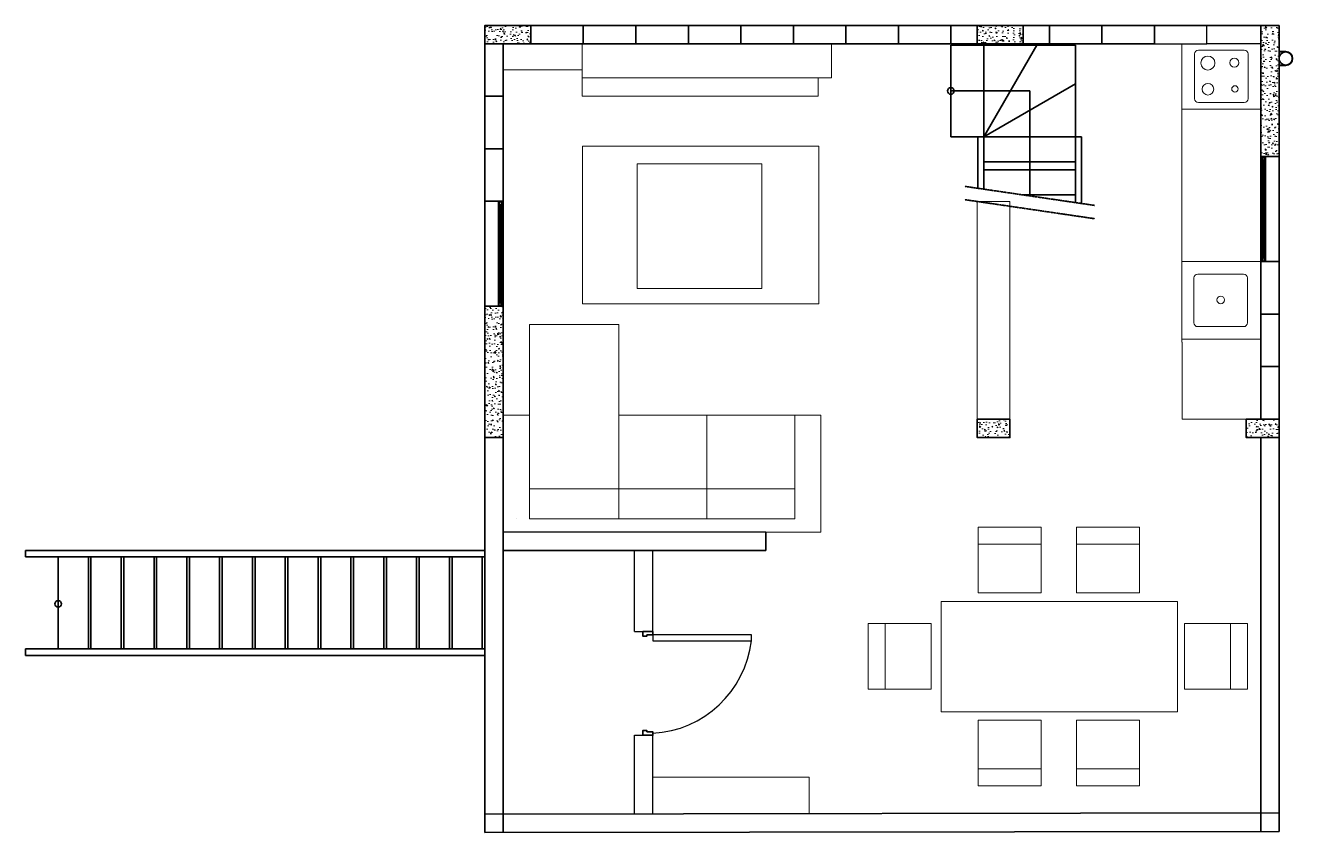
# Model space of a CAD drawing. Header units: inches. Extents: x -12916 to -2478, y -355 to 4961.
# Drawn here: x -12916 to -11951, y 1161 to 1776 of the extents above; entities that cross this region are included whole.
import ezdxf

# ---------------------------------------------------------------- set-up
doc = ezdxf.new("R2010")
doc.units = ezdxf.units.IN
doc.header["$MEASUREMENT"] = 0
doc.linetypes.add('HIDDEN', pattern=[0.375, 0.25, -0.125])
for name, color, linetype, lineweight in [('A-DOOR-FULL', 4, 'Continuous', 25), ('A-FLOR-LEVL', 7, 'Continuous', 35), ('A-FLOR-PATT', 8, 'Continuous', 18), ('A-FURN', 8, 'Continuous', 18), ('A-GLAZ-FULL', 4, 'Continuous', 25), ('A-WALL-FULL', 7, 'Continuous', 35), ('Muri', 7, 'Continuous', 25)]:
    doc.layers.add(name, color=color, linetype=linetype, lineweight=lineweight)
pattern_1 = [(320, (-3850.8406, -1565.897), (-0.796954, -9.1092334), [0.9525, -10.4775]), (265, (-3850.841, -1565.897), (9.552832, 1.762141), [0.762, -8.382]), (10.451, (-3850.907, -1566.656), (8.755834, -7.347125), [0.8095, -8.9045]), (316.1842, (-3848.3, -1565.897), (-2.102116, -13.553952), [1.42875, -15.71625]), (6.6356, (-3848.476, -1567.026), (12.371278, -11.870212), [1.21425, -13.35675]), (261.184, (-3848.3, -1565.897), (12.371256, -11.87023), [1.143, -12.573]), (291, (-3848.9356, -1567.167), (-5.113276, -7.580744), [0.9525, -10.4775]), (236, (-3848.936, -1567.167), (9.209398, -3.090101), [0.762, -8.382]), (341.4514, (-3849.362, -1567.798), (4.096143, -10.6708245), [0.8095, -8.9045]), (307.5, (-3850.8406, -1565.8966), (4.227752, -0.1544302), [0, -8.2804, 0, -8.509, 0, -8.41375]), (277.5, (-3850.8406, -1565.8966), (5.0090287, -3.3409831), [0, -4.8514, 0, -8.0899, 0, -3.20675]), (237.5, (-3850.8406, -1563.0645), (-0.2864372, -6.7795298), [0, -3.175, 0, -9.906, 0, -13.1445]), (227.5, (-3850.8406, -1561.7945), (1.2713246, -7.406459), [0, -4.1275, 0, -6.5786, 0, -9.3345])]

msp = doc.modelspace()

# ---------------------------------------------------------------- hatches: boundary and pattern name
at = {"layer": 'A-FLOR-PATT'}
h = msp.add_hatch(dxfattribs=at)
h.set_pattern_fill('AR-CONC', color=256, scale=0.05, angle=270, style=0)
h.set_pattern_definition(pattern_1)
h.paths.add_polyline_path([(-12565.931, 1775.561), (-12565.931, 1761.561), (-12530.931, 1761.561), (-12530.931, 1775.561)])
h = msp.add_hatch(dxfattribs=at)
h.set_pattern_fill('AR-CONC', color=256, scale=0.05, angle=270, style=0)
h.set_pattern_definition(pattern_1)
h.paths.add_polyline_path([(-12155.931, 1761.561), (-12155.931, 1775.561), (-12190.931, 1775.561), (-12190.931, 1761.561)])
h = msp.add_hatch(dxfattribs=at)
h.set_pattern_fill('AR-CONC', color=256, scale=0.05, angle=270, style=0)
h.set_pattern_definition(pattern_1)
h.paths.add_polyline_path([(-11960.931, 1775.561), (-11974.931, 1775.561), (-11974.931, 1675.561), (-11961.361, 1675.561, 0.3668147), (-11961.931, 1678.699), (-11961.613, 1679.086, -0.0895784), (-11960.931, 1678.282)])
for points in [[(-11971.306, 1675.617), (-11973.931, 1675.617), (-11973.931, 1673.951), (-11973.681, 1673.951), (-11973.681, 1675.367), (-11971.556, 1675.367), (-11971.556, 1673.951), (-11971.306, 1673.951)], [(-11971.306, 1675.617), (-11973.931, 1675.617), (-11973.931, 1673.951), (-11973.681, 1673.951), (-11973.681, 1675.367), (-11971.556, 1675.367), (-11971.556, 1673.951), (-11971.306, 1673.951)], [(-11971.306, 1675.617), (-11973.931, 1675.617), (-11973.931, 1673.951), (-11973.681, 1673.951), (-11973.681, 1675.367), (-11971.556, 1675.367), (-11971.556, 1673.951), (-11971.306, 1673.951)], [(-11971.556, 1673.951), (-11971.306, 1673.951), (-11971.306, 1675.617), (-11973.931, 1675.617), (-11973.931, 1673.951), (-11973.681, 1673.951), (-11973.681, 1675.367), (-11971.556, 1675.367)], [(-12555.306, 1639.895), (-12555.556, 1639.895), (-12555.556, 1641.561), (-12552.931, 1641.561), (-12552.931, 1639.895), (-12553.181, 1639.895), (-12553.181, 1641.311), (-12555.306, 1641.311)], [(-11971.306, 1595.567), (-11973.931, 1595.567), (-11973.931, 1597.233), (-11973.681, 1597.233), (-11973.681, 1595.817), (-11971.556, 1595.817), (-11971.556, 1597.233), (-11971.306, 1597.233)], [(-11971.306, 1595.567), (-11973.931, 1595.567), (-11973.931, 1597.233), (-11973.681, 1597.233), (-11973.681, 1595.817), (-11971.556, 1595.817), (-11971.556, 1597.233), (-11971.306, 1597.233)], [(-11971.306, 1595.567), (-11973.931, 1595.567), (-11973.931, 1597.233), (-11973.681, 1597.233), (-11973.681, 1595.817), (-11971.556, 1595.817), (-11971.556, 1597.233), (-11971.306, 1597.233)], [(-11971.556, 1597.228), (-11971.306, 1597.228), (-11971.306, 1595.561), (-11973.931, 1595.561), (-11973.931, 1597.228), (-11973.681, 1597.228), (-11973.681, 1595.811), (-11971.556, 1595.811)], [(-12555.306, 1563.072), (-12555.556, 1563.072), (-12555.556, 1561.405), (-12552.931, 1561.405), (-12552.931, 1563.072), (-12553.181, 1563.072), (-12553.181, 1561.655), (-12555.306, 1561.655)]]:
    msp.add_hatch(color=256, dxfattribs=at).paths.add_polyline_path(points)
h = msp.add_hatch(dxfattribs=at)
h.set_pattern_fill('AR-CONC', color=256, scale=0.05, angle=270, style=0)
h.set_pattern_definition([(320, (-3850.8406, -1784.897), (-0.796954, -9.1092334), [0.9525, -10.4775]), (265, (-3850.841, -1784.897), (9.552832, 1.762141), [0.762, -8.382]), (10.451, (-3850.907, -1785.656), (8.755834, -7.347125), [0.8095, -8.9045]), (316.1842, (-3848.3, -1784.897), (-2.102116, -13.553952), [1.42875, -15.71625]), (6.6356, (-3848.476, -1786.026), (12.371278, -11.870212), [1.21425, -13.35675]), (261.184, (-3848.3, -1784.897), (12.371256, -11.87023), [1.143, -12.573]), (291, (-3848.9356, -1786.167), (-5.113276, -7.580744), [0.9525, -10.4775]), (236, (-3848.936, -1786.167), (9.209398, -3.090101), [0.762, -8.382]), (341.4514, (-3849.362, -1786.798), (4.096143, -10.6708245), [0.8095, -8.9045]), (307.5, (-3850.8406, -1784.8966), (4.227752, -0.1544302), [0, -8.2804, 0, -8.509, 0, -8.41375]), (277.5, (-3850.8406, -1784.8966), (5.0090287, -3.3409831), [0, -4.8514, 0, -8.0899, 0, -3.20675]), (237.5, (-3850.8406, -1782.0645), (-0.2864372, -6.7795298), [0, -3.175, 0, -9.906, 0, -13.1445]), (227.5, (-3850.8406, -1780.7945), (1.2713246, -7.406459), [0, -4.1275, 0, -6.5786, 0, -9.3345])])
h.paths.add_polyline_path([(-12551.931, 1561.561), (-12565.931, 1561.561), (-12565.931, 1461.561), (-12551.931, 1461.561)])
h = msp.add_hatch(dxfattribs=at)
h.set_pattern_fill('AR-CONC', color=256, scale=0.05, angle=270, style=0)
h.set_pattern_definition([(320, (-3850.8406, -1565.397), (-0.796954, -9.1092334), [0.9525, -10.4775]), (265, (-3850.841, -1565.397), (9.552832, 1.762141), [0.762, -8.382]), (10.451, (-3850.907, -1566.156), (8.755834, -7.347125), [0.8095, -8.9045]), (316.1842, (-3848.3, -1565.397), (-2.102116, -13.553952), [1.42875, -15.71625]), (6.6356, (-3848.476, -1566.526), (12.371278, -11.870212), [1.21425, -13.35675]), (261.184, (-3848.3, -1565.397), (12.371256, -11.87023), [1.143, -12.573]), (291, (-3848.9356, -1566.667), (-5.113276, -7.580744), [0.9525, -10.4775]), (236, (-3848.936, -1566.667), (9.209398, -3.090101), [0.762, -8.382]), (341.4514, (-3849.362, -1567.298), (4.096143, -10.6708245), [0.8095, -8.9045]), (307.5, (-3850.8406, -1565.3966), (4.227752, -0.1544302), [0, -8.2804, 0, -8.509, 0, -8.41375]), (277.5, (-3850.8406, -1565.3966), (5.0090287, -3.3409831), [0, -4.8514, 0, -8.0899, 0, -3.20675]), (237.5, (-3850.8406, -1562.5645), (-0.2864372, -6.7795298), [0, -3.175, 0, -9.906, 0, -13.1445]), (227.5, (-3850.8406, -1561.2945), (1.2713246, -7.406459), [0, -4.1275, 0, -6.5786, 0, -9.3345])])
h.paths.add_polyline_path([(-12165.931, 1461.561), (-12165.931, 1475.561), (-12190.931, 1475.561), (-12190.931, 1461.561)])
h = msp.add_hatch(dxfattribs=at)
h.set_pattern_fill('AR-CONC', color=256, scale=0.05, angle=270, style=0)
h.set_pattern_definition([(320, (-3850.8406, -1565.397), (-0.796954, -9.1092334), [0.9525, -10.4775]), (265, (-3850.841, -1565.397), (9.552832, 1.762141), [0.762, -8.382]), (10.451, (-3850.907, -1566.156), (8.755834, -7.347125), [0.8095, -8.9045]), (316.1842, (-3848.3, -1565.397), (-2.102116, -13.553952), [1.42875, -15.71625]), (6.6356, (-3848.476, -1566.526), (12.371278, -11.870212), [1.21425, -13.35675]), (261.184, (-3848.3, -1565.397), (12.371256, -11.87023), [1.143, -12.573]), (291, (-3848.9356, -1566.667), (-5.113276, -7.580744), [0.9525, -10.4775]), (236, (-3848.936, -1566.667), (9.209398, -3.090101), [0.762, -8.382]), (341.4514, (-3849.362, -1567.298), (4.096143, -10.6708245), [0.8095, -8.9045]), (307.5, (-3850.8406, -1565.3966), (4.227752, -0.1544302), [0, -8.2804, 0, -8.509, 0, -8.41375]), (277.5, (-3850.8406, -1565.3966), (5.0090287, -3.3409831), [0, -4.8514, 0, -8.0899, 0, -3.20675]), (237.5, (-3850.8406, -1562.5645), (-0.2864372, -6.7795298), [0, -3.175, 0, -9.906, 0, -13.1445]), (227.5, (-3850.8406, -1561.2945), (1.2713246, -7.406459), [0, -4.1275, 0, -6.5786, 0, -9.3345])])
h.paths.add_polyline_path([(-11960.931, 1461.561), (-11960.931, 1475.561), (-11985.931, 1475.561), (-11985.931, 1461.561)])

# ---------------------------------------------------------------- linework, layer by layer
for p, q in [((-12351.931, 1389.584), (-12551.931, 1389.584)), ((-12451.939, 1313.782), (-12451.939, 1375.584)), ((-12437.939, 1313.782), (-12437.939, 1375.58)), ((-12451.939, 1313.782), (-12445.639, 1313.782)), ((-12451.939, 1174.76), (-12451.939, 1234.782)), ((-12451.939, 1234.782), (-12445.639, 1234.782)), ((-12437.939, 1174.75), (-12437.939, 1234.782))]:
    msp.add_line(p, q)
at = {"layer": 'A-DOOR-FULL'}
msp.add_lwpolyline([(-12362.939, 1311.282), (-12437.939, 1311.282), (-12437.939, 1306.782), (-12362.939, 1306.782)], close=True, dxfattribs=at)
msp.add_arc((-12442.247, 1316.01), 79.844, 273.093328, 353.363733, dxfattribs=at)
at = {"layer": 'A-FLOR-LEVL'}
for p, q in [((-12185.931, 1690.561), (-12145.516, 1760.561)), ((-12185.931, 1690.561), (-12185.931, 1760.561)), ((-12185.931, 1760.561), (-12145.516, 1760.561)), ((-12145.516, 1760.561), (-12115.931, 1760.561)), ((-12120.431, 1760.561), (-12115.931, 1760.561)), ((-12115.931, 1730.976), (-12115.931, 1760.561)), ((-12185.931, 1690.561), (-12115.931, 1730.976)), ((-12115.931, 1690.561), (-12115.931, 1730.976)), ((-12150.931, 1725.561), (-12210.931, 1725.561)), ((-12150.931, 1725.561), (-12150.931, 1645.64)), ((-12185.931, 1690.561), (-12115.931, 1690.561)), ((-12185.931, 1671.561), (-12115.931, 1671.561)), ((-12185.931, 1665.483), (-12115.931, 1665.483)), ((-12156.682, 1646.483), (-12115.931, 1646.483)), ((-12565.931, 1380.561), (-12565.931, 1460.561)), ((-12565.931, 1375.561), (-12565.931, 1460.561)), ((-12915.931, 1370.584), (-12915.931, 1375.584)), ((-12915.931, 1375.584), (-12565.931, 1375.584)), ((-12915.931, 1370.584), (-12915.931, 1375.584)), ((-12915.931, 1370.584), (-12565.931, 1370.584)), ((-12890.931, 1300.584), (-12890.931, 1370.584)), ((-12867.931, 1300.584), (-12867.931, 1370.584)), ((-12867.931, 1300.584), (-12867.931, 1370.584)), ((-12865.934, 1300.584), (-12865.934, 1370.584)), ((-12865.934, 1300.584), (-12865.934, 1370.584)), ((-12842.934, 1300.584), (-12842.934, 1370.584)), ((-12842.934, 1300.584), (-12842.934, 1370.584)), ((-12842.934, 1300.584), (-12842.934, 1370.584)), ((-12842.934, 1300.584), (-12842.934, 1370.584)), ((-12840.934, 1300.584), (-12840.934, 1370.584)), ((-12817.934, 1300.584), (-12817.934, 1370.584)), ((-12815.934, 1300.584), (-12815.934, 1370.584)), ((-12815.934, 1300.584), (-12815.934, 1370.584)), ((-12792.934, 1300.584), (-12792.934, 1370.584)), ((-12790.933, 1300.584), (-12790.933, 1370.584)), ((-12790.933, 1300.584), (-12790.933, 1370.584)), ((-12767.933, 1300.584), (-12767.933, 1370.584)), ((-12767.933, 1300.584), (-12767.933, 1370.584)), ((-12765.933, 1300.584), (-12765.933, 1370.584)), ((-12765.933, 1300.584), (-12765.933, 1370.584)), ((-12742.933, 1300.584), (-12742.933, 1370.584)), ((-12742.933, 1300.584), (-12742.933, 1370.584)), ((-12740.933, 1300.584), (-12740.933, 1370.584)), ((-12740.933, 1300.584), (-12740.933, 1370.584)), ((-12717.933, 1300.584), (-12717.933, 1370.584)), ((-12717.933, 1300.584), (-12717.933, 1370.584)), ((-12715.932, 1300.584), (-12715.932, 1370.584)), ((-12715.932, 1300.584), (-12715.932, 1370.584)), ((-12692.932, 1300.584), (-12692.932, 1370.584)), ((-12692.932, 1300.584), (-12692.932, 1370.584)), ((-12690.932, 1300.584), (-12690.932, 1370.584)), ((-12690.932, 1300.584), (-12690.932, 1370.584)), ((-12667.932, 1300.584), (-12667.932, 1370.584)), ((-12667.932, 1300.584), (-12667.932, 1370.584)), ((-12665.932, 1300.584), (-12665.932, 1370.584)), ((-12665.932, 1300.584), (-12665.932, 1370.584)), ((-12642.932, 1300.584), (-12642.932, 1370.584)), ((-12642.932, 1300.584), (-12642.932, 1370.584)), ((-12640.931, 1300.584), (-12640.931, 1370.584)), ((-12640.931, 1300.584), (-12640.931, 1370.584)), ((-12617.931, 1300.584), (-12617.931, 1370.584)), ((-12617.931, 1300.584), (-12617.931, 1370.584)), ((-12615.931, 1300.584), (-12615.931, 1370.584)), ((-12615.931, 1300.584), (-12615.931, 1370.584)), ((-12592.931, 1300.584), (-12592.931, 1370.584)), ((-12592.931, 1300.584), (-12592.931, 1370.584)), ((-12590.931, 1300.584), (-12590.931, 1370.584)), ((-12590.931, 1300.584), (-12590.931, 1370.584)), ((-12567.931, 1370.584), (-12567.931, 1300.584)), ((-12567.931, 1370.584), (-12567.931, 1300.584)), ((-12915.931, 1295.584), (-12915.931, 1300.584)), ((-12915.931, 1300.584), (-12565.931, 1300.584)), ((-12915.931, 1295.584), (-12565.931, 1295.584))]:
    msp.add_line(p, q, dxfattribs=at)
for centre in [(-12210.931, 1725.561), (-12890.931, 1334.78)]:
    msp.add_circle(centre, 2.5, dxfattribs=at)
at = {"layer": 'A-FURN'}
for p, q in [((-12551.931, 1761.561), (-12551.931, 1701.561)), ((-12551.931, 1741.561), (-12551.931, 1761.561)), ((-12551.931, 1761.561), (-12491.931, 1761.561)), ((-12491.931, 1721.561), (-12491.931, 1761.561)), ((-12491.931, 1735.561), (-12491.931, 1761.561)), ((-12491.931, 1761.561), (-12491.931, 1741.561)), ((-12301.931, 1761.561), (-12301.931, 1735.561)), ((-12034.982, 1761.561), (-11974.982, 1761.561)), ((-12034.931, 1711.704), (-12034.982, 1761.561)), ((-12034.982, 1761.561), (-11974.931, 1761.561)), ((-11974.943, 1761.561), (-11974.982, 1716.98)), ((-11987.527, 1756.704), (-12022.436, 1756.704)), ((-12491.931, 1741.561), (-12551.931, 1741.561)), ((-12301.931, 1735.561), (-12491.931, 1735.561)), ((-12311.931, 1721.561), (-12311.931, 1735.561)), ((-12311.931, 1721.561), (-12491.931, 1721.561)), ((-12034.931, 1711.704), (-11974.931, 1711.704)), ((-12034.931, 1711.704), (-12034.931, 1595.561)), ((-11974.982, 1716.98), (-11974.931, 1667.122)), ((-12491.482, 1563.439), (-12491.482, 1683.439)), ((-12491.482, 1683.439), (-12311.482, 1683.439)), ((-12311.482, 1683.439), (-12311.482, 1563.439)), ((-12449.84, 1574.974), (-12449.84, 1669.974)), ((-12449.84, 1669.974), (-12354.84, 1669.974)), ((-12354.84, 1669.974), (-12354.84, 1574.974)), ((-11974.931, 1569.947), (-11974.931, 1667.122)), ((-12190.931, 1475.561), (-12190.931, 1641.381)), ((-12190.931, 1641.381), (-12165.931, 1641.381)), ((-12165.931, 1641.381), (-12165.931, 1475.561)), ((-11974.931, 1595.561), (-12034.931, 1595.561)), ((-11987.975, 1586.04), (-12022.884, 1586.04)), ((-12354.84, 1574.974), (-12449.84, 1574.974)), ((-12311.482, 1563.439), (-12491.482, 1563.439)), ((-12551.931, 1389.584), (-12551.931, 1547.584)), ((-12531.931, 1399.584), (-12531.931, 1547.584)), ((-12463.931, 1547.584), (-12531.931, 1547.584)), ((-12463.931, 1478.584), (-12463.931, 1547.584)), ((-12034.931, 1536.519), (-11974.931, 1536.519)), ((-11974.931, 1536.519), (-12034.88, 1536.519)), ((-12034.88, 1534.122), (-12034.88, 1475.561)), ((-11974.931, 1534.122), (-11974.931, 1475.561)), ((-12531.931, 1478.584), (-12551.931, 1478.584)), ((-12551.931, 1478.584), (-12551.931, 1389.584)), ((-12396.931, 1478.584), (-12463.931, 1478.584)), ((-12463.931, 1478.584), (-12463.931, 1422.584)), ((-12396.931, 1478.584), (-12329.931, 1478.584)), ((-12396.931, 1422.584), (-12396.931, 1478.584)), ((-12329.931, 1478.584), (-12329.931, 1399.584)), ((-12309.931, 1478.584), (-12329.931, 1478.584)), ((-12309.931, 1478.584), (-12309.931, 1389.584)), ((-12034.88, 1475.561), (-11974.931, 1475.561)), ((-12463.931, 1422.584), (-12531.931, 1422.584)), ((-12396.931, 1422.584), (-12463.931, 1422.584)), ((-12463.931, 1422.584), (-12463.931, 1399.584)), ((-12329.931, 1422.584), (-12396.931, 1422.584)), ((-12396.931, 1422.584), (-12396.931, 1399.584)), ((-12541.931, 1399.584), (-12541.931, 1399.584)), ((-12329.931, 1399.584), (-12531.931, 1399.584)), ((-12142.164, 1393.216), (-12190.164, 1393.216)), ((-12190.164, 1393.216), (-12190.164, 1343.216)), ((-12142.164, 1343.216), (-12142.164, 1393.216)), ((-12067.296, 1393.216), (-12115.296, 1393.216)), ((-12115.296, 1393.216), (-12115.296, 1380.216)), ((-12067.296, 1380.216), (-12067.296, 1393.216)), ((-12551.931, 1389.584), (-12471.931, 1389.584)), ((-12309.931, 1389.584), (-12551.931, 1389.584)), ((-12471.931, 1389.584), (-12411.931, 1389.584)), ((-12142.164, 1380.216), (-12190.164, 1380.216)), ((-12115.296, 1380.216), (-12115.296, 1343.216)), ((-12115.296, 1380.216), (-12067.296, 1380.216)), ((-12067.296, 1343.216), (-12067.296, 1380.216)), ((-12190.164, 1343.216), (-12142.164, 1343.216)), ((-12115.296, 1343.216), (-12067.296, 1343.216)), ((-12218.406, 1336.533), (-12038.406, 1336.533)), ((-12218.406, 1336.533), (-12218.406, 1252.533)), ((-12225.931, 1319.918), (-12273.931, 1319.918)), ((-12273.931, 1319.918), (-12273.931, 1269.918)), ((-12260.931, 1269.918), (-12260.931, 1319.918)), ((-12225.931, 1269.918), (-12225.931, 1319.918)), ((-11985.037, 1319.918), (-12033.037, 1319.918)), ((-12033.037, 1319.918), (-12033.037, 1269.918)), ((-11998.037, 1319.918), (-11998.037, 1269.918)), ((-11985.037, 1269.918), (-11985.037, 1319.918)), ((-12273.931, 1269.918), (-12225.931, 1269.918)), ((-12033.037, 1269.918), (-11985.037, 1269.918)), ((-12038.406, 1252.533), (-12218.406, 1252.533)), ((-12142.164, 1246.218), (-12190.164, 1246.218)), ((-12190.164, 1246.218), (-12190.164, 1196.218)), ((-12142.164, 1196.218), (-12142.164, 1246.218)), ((-12067.296, 1246.218), (-12115.296, 1246.218)), ((-12115.296, 1246.218), (-12115.296, 1196.218)), ((-12067.296, 1196.218), (-12067.296, 1246.218)), ((-12142.164, 1209.218), (-12190.164, 1209.218)), ((-12067.296, 1209.218), (-12115.296, 1209.218)), ((-12437.939, 1202.773), (-12318.939, 1202.773)), ((-12437.939, 1202.773), (-12437.939, 1174.773)), ((-12318.939, 1202.773), (-12318.939, 1174.773)), ((-12190.164, 1196.218), (-12142.164, 1196.218)), ((-12115.296, 1196.218), (-12067.296, 1196.218))]:
    msp.add_line(p, q, dxfattribs=at)
at = {"layer": 'A-FURN', "ltscale": 0.8}
msp.add_line((-12038.406, 1252.533), (-12038.406, 1336.533), dxfattribs=at)
at = {"layer": 'A-FURN'}
for points in [[(-12025.345, 1719.613), (-12025.345, 1753.794)], [(-11984.618, 1719.613), (-11984.618, 1753.794)], [(-11987.527, 1716.704), (-12022.436, 1716.704)], [(-12034.931, 1534.122), (-12034.931, 1595.561)], [(-12025.793, 1548.949), (-12025.793, 1583.131)], [(-11985.066, 1548.949), (-11985.066, 1583.131)], [(-11987.975, 1546.04), (-12022.884, 1546.04)]]:
    msp.add_lwpolyline(points, dxfattribs=at)
for centre, radius in [((-12015.195, 1746.855), 5.342), ((-11994.985, 1747.064), 3.447), ((-12015.163, 1726.885), 4.408), ((-11994.583, 1727.102), 2.453), ((-12005.429, 1566.404), 2.909)]:
    msp.add_circle(centre, radius, dxfattribs=at)
for centre, start, end in [((-12022.436, 1753.794), 90, 180), ((-11987.527, 1753.794), 0, 90), ((-12022.436, 1719.613), 180, 270), ((-11987.527, 1719.613), 270, 0), ((-12022.884, 1583.131), 90, 180), ((-11987.975, 1583.131), 0, 90), ((-12022.884, 1548.949), 180, 270), ((-11987.975, 1548.949), 270, 0)]:
    msp.add_arc(centre, 2.909, start, end, dxfattribs=at)
at = {"layer": 'A-GLAZ-FULL'}
for p, q in [((-11973.931, 1675.617), (-11973.931, 1596.426)), ((-11973.931, 1673.951), (-11973.681, 1673.951)), ((-11973.681, 1675.367), (-11971.556, 1675.367)), ((-11973.681, 1673.951), (-11973.681, 1675.367)), ((-11973.285, 1674.951), (-11973.285, 1672.034)), ((-11973.285, 1674.951), (-11971.952, 1674.951)), ((-11973.285, 1672.034), (-11972.868, 1672.034)), ((-11972.868, 1673.034), (-11972.368, 1673.034)), ((-11972.868, 1673.034), (-11972.868, 1598.15)), ((-11972.368, 1673.034), (-11972.368, 1598.15)), ((-11972.368, 1672.034), (-11971.952, 1672.034)), ((-11971.952, 1674.951), (-11971.952, 1672.034)), ((-11971.556, 1673.951), (-11971.306, 1673.951)), ((-11971.306, 1675.617), (-11971.306, 1595.561)), ((-11971.306, 1673.951), (-11971.306, 1675.617)), ((-12555.556, 1561.405), (-12555.556, 1641.561)), ((-12555.556, 1641.561), (-12552.931, 1641.561)), ((-12555.306, 1641.311), (-12553.181, 1641.311)), ((-12553.181, 1640.697), (-12553.181, 1641.311)), ((-12552.931, 1561.405), (-12552.931, 1641.561)), ((-12555.306, 1640.697), (-12555.556, 1640.697)), ((-12554.91, 1640.889), (-12554.91, 1637.973)), ((-12553.577, 1640.889), (-12554.91, 1640.889)), ((-12554.493, 1637.973), (-12554.91, 1637.973)), ((-12554.493, 1563.989), (-12554.493, 1638.973)), ((-12554.493, 1638.973), (-12553.993, 1638.973)), ((-12553.993, 1563.989), (-12553.993, 1638.973)), ((-12553.577, 1637.973), (-12553.993, 1637.973)), ((-12553.577, 1640.889), (-12553.577, 1637.973)), ((-12552.931, 1640.697), (-12553.181, 1640.697)), ((-11973.931, 1596.426), (-11973.681, 1596.426)), ((-11971.306, 1595.561), (-11973.931, 1595.561)), ((-11973.681, 1596.426), (-11973.681, 1595.811)), ((-11971.556, 1595.811), (-11973.681, 1595.811)), ((-11973.285, 1599.15), (-11972.868, 1599.15)), ((-11973.285, 1596.233), (-11973.285, 1599.15)), ((-11973.285, 1596.233), (-11971.952, 1596.233)), ((-11972.368, 1598.15), (-11972.868, 1598.15)), ((-11972.368, 1599.15), (-11971.952, 1599.15)), ((-11971.952, 1596.233), (-11971.952, 1599.15)), ((-11971.556, 1596.426), (-11971.306, 1596.426)), ((-12554.91, 1562.072), (-12554.91, 1564.989)), ((-12554.493, 1564.989), (-12554.91, 1564.989)), ((-12553.993, 1563.989), (-12554.493, 1563.989)), ((-12553.577, 1564.989), (-12553.993, 1564.989)), ((-12553.577, 1562.072), (-12553.577, 1564.989)), ((-12555.556, 1563.072), (-12555.556, 1561.405)), ((-12555.306, 1563.072), (-12555.556, 1563.072)), ((-12553.181, 1561.655), (-12555.306, 1561.655)), ((-12553.577, 1562.072), (-12554.91, 1562.072)), ((-12552.931, 1563.072), (-12553.181, 1563.072)), ((-12553.181, 1563.072), (-12553.181, 1561.655))]:
    msp.add_line(p, q, dxfattribs=at)
at = {"layer": 'A-WALL-FULL'}
for p, q in [((-12530.931, 1761.561), (-12530.931, 1775.561)), ((-12530.931, 1775.561), (-12490.931, 1775.561)), ((-12490.931, 1761.561), (-12490.931, 1775.561)), ((-12490.931, 1775.561), (-12450.931, 1775.561)), ((-12490.931, 1775.561), (-12490.931, 1761.561)), ((-12450.931, 1761.561), (-12450.931, 1775.561)), ((-12450.931, 1775.561), (-12410.931, 1775.561)), ((-12450.931, 1775.561), (-12450.931, 1761.561)), ((-12410.931, 1761.561), (-12410.931, 1775.561)), ((-12410.931, 1775.561), (-12370.931, 1775.561)), ((-12410.931, 1775.561), (-12410.931, 1761.561)), ((-12370.931, 1761.561), (-12370.931, 1775.561)), ((-12370.931, 1775.561), (-12330.931, 1775.561)), ((-12370.931, 1775.561), (-12370.931, 1761.561)), ((-12330.931, 1761.561), (-12330.931, 1775.561)), ((-12330.931, 1775.561), (-12290.931, 1775.561)), ((-12330.931, 1775.561), (-12330.931, 1761.561)), ((-12290.931, 1761.561), (-12290.931, 1775.561)), ((-12290.931, 1775.561), (-12250.931, 1775.561)), ((-12290.931, 1775.561), (-12290.931, 1761.561)), ((-12250.931, 1761.561), (-12250.931, 1775.561)), ((-12250.931, 1775.561), (-12210.931, 1775.561)), ((-12250.931, 1775.561), (-12250.931, 1761.561)), ((-12210.931, 1775.561), (-12210.931, 1761.561)), ((-12210.931, 1761.561), (-12210.931, 1775.561)), ((-12210.931, 1775.561), (-12190.931, 1775.561)), ((-12190.931, 1775.561), (-12190.931, 1761.561)), ((-12155.931, 1761.561), (-12155.931, 1775.561)), ((-12155.931, 1775.561), (-12135.931, 1775.561)), ((-12135.931, 1761.561), (-12135.931, 1775.561)), ((-12135.931, 1775.561), (-12095.931, 1775.561)), ((-12135.931, 1775.561), (-12135.931, 1761.561)), ((-12135.931, 1761.561), (-12135.931, 1775.561)), ((-12135.931, 1775.561), (-12095.931, 1775.561)), ((-12095.931, 1775.561), (-12095.931, 1761.561)), ((-12095.931, 1761.561), (-12095.931, 1775.561)), ((-12095.931, 1775.561), (-12055.931, 1775.561)), ((-12095.931, 1775.561), (-12095.931, 1761.561)), ((-12095.931, 1761.561), (-12095.931, 1775.561)), ((-12095.931, 1775.561), (-12055.931, 1775.561)), ((-12055.931, 1775.561), (-12055.931, 1761.561)), ((-12055.931, 1761.561), (-12055.931, 1775.561)), ((-12055.931, 1775.561), (-11974.931, 1775.561)), ((-12055.931, 1775.561), (-12055.931, 1761.561)), ((-12055.931, 1761.561), (-12055.931, 1775.561)), ((-11974.931, 1775.561), (-11974.931, 1761.561)), ((-12551.931, 1761.561), (-12565.931, 1761.561)), ((-12565.931, 1761.561), (-12565.931, 1721.561)), ((-12551.931, 1721.561), (-12551.931, 1761.561)), ((-12490.931, 1761.561), (-12530.931, 1761.561)), ((-12450.931, 1761.561), (-12490.931, 1761.561)), ((-12410.931, 1761.561), (-12450.931, 1761.561)), ((-12370.931, 1761.561), (-12410.931, 1761.561)), ((-12330.931, 1761.561), (-12370.931, 1761.561)), ((-12290.931, 1761.561), (-12330.931, 1761.561)), ((-12250.931, 1761.561), (-12290.931, 1761.561)), ((-12210.931, 1761.561), (-12250.931, 1761.561)), ((-12190.931, 1761.561), (-12210.931, 1761.561)), ((-12185.931, 1760.561), (-12210.931, 1760.561)), ((-12210.931, 1690.561), (-12210.931, 1760.561)), ((-12135.931, 1761.561), (-12155.931, 1761.561)), ((-12095.931, 1761.561), (-12135.931, 1761.561)), ((-12095.931, 1761.561), (-12135.931, 1761.561)), ((-12055.931, 1761.561), (-12095.931, 1761.561)), ((-12055.931, 1761.561), (-12095.931, 1761.561)), ((-11955.931, 1755.626), (-11960.931, 1755.626)), ((-11955.931, 1755.326), (-11960.931, 1755.326)), ((-11955.931, 1745.326), (-11960.931, 1745.326)), ((-11955.931, 1745.026), (-11960.931, 1745.026)), ((-12565.931, 1721.561), (-12551.931, 1721.561)), ((-12551.931, 1721.561), (-12565.931, 1721.561)), ((-12565.931, 1721.561), (-12565.931, 1681.561)), ((-12551.931, 1681.561), (-12551.931, 1721.561)), ((-12190.431, 1690.561), (-12210.931, 1690.561)), ((-12185.931, 1690.561), (-12190.431, 1690.561)), ((-12190.431, 1651.433), (-12190.431, 1690.561)), ((-12185.931, 1690.561), (-12190.431, 1690.561)), ((-12185.931, 1690.561), (-12185.931, 1650.773)), ((-12115.931, 1640.507), (-12115.931, 1690.561)), ((-12115.931, 1690.561), (-12111.431, 1690.561)), ((-12111.431, 1639.847), (-12111.431, 1690.561)), ((-12551.931, 1681.561), (-12565.931, 1681.561)), ((-12565.931, 1681.561), (-12565.931, 1641.561)), ((-12565.931, 1681.561), (-12551.931, 1681.561)), ((-12551.931, 1641.561), (-12551.931, 1681.561)), ((-11974.931, 1675.561), (-11974.931, 1595.561)), ((-11960.931, 1595.561), (-11960.931, 1675.561)), ((-12565.931, 1561.561), (-12565.931, 1641.561)), ((-12565.931, 1641.561), (-12551.931, 1641.561)), ((-12551.931, 1641.561), (-12551.931, 1561.561)), ((-11960.931, 1595.561), (-11974.931, 1595.561)), ((-11974.931, 1595.561), (-11974.931, 1555.561)), ((-11960.931, 1555.561), (-11960.931, 1595.561)), ((-11974.931, 1555.561), (-11960.931, 1555.561)), ((-11960.931, 1555.561), (-11974.931, 1555.561)), ((-11974.931, 1555.561), (-11974.931, 1515.561)), ((-11960.931, 1515.561), (-11960.931, 1555.561)), ((-11960.931, 1515.561), (-11974.931, 1515.561)), ((-11974.931, 1515.561), (-11974.931, 1475.561)), ((-11974.931, 1515.561), (-11960.931, 1515.561)), ((-11960.931, 1475.561), (-11960.931, 1515.561)), ((-11974.931, 1475.561), (-11960.931, 1475.561)), ((-12565.931, 1461.561), (-12565.931, 1160.561)), ((-12551.931, 1461.561), (-12551.931, 1160.561)), ((-11974.931, 1461.561), (-11974.931, 1161.561)), ((-11960.931, 1461.561), (-11960.931, 1161.561)), ((-12351.931, 1375.584), (-12351.931, 1389.584)), ((-12351.931, 1375.584), (-12551.931, 1375.584)), ((-12551.931, 1222.387), (-12551.931, 1222.363)), ((-11960.954, 1175.561), (-12565.954, 1174.561)), ((-11960.931, 1161.561), (-12565.931, 1160.561))]:
    msp.add_line(p, q, dxfattribs=at)
for points in [[(-12530.931, 1775.561), (-12530.931, 1761.561), (-12565.931, 1761.561), (-12565.931, 1775.561)], [(-12155.931, 1775.561), (-12155.931, 1761.561), (-12190.931, 1761.561), (-12190.931, 1775.561)], [(-11960.931, 1775.561), (-11960.931, 1675.561), (-11974.931, 1675.561), (-11974.931, 1775.561)], [(-12551.931, 1561.561), (-12551.931, 1461.561), (-12565.931, 1461.561), (-12565.931, 1561.561)], [(-12165.931, 1475.561), (-12165.931, 1461.561), (-12190.931, 1461.561), (-12190.931, 1475.561)], [(-11960.931, 1475.561), (-11960.931, 1461.561), (-11985.931, 1461.561), (-11985.931, 1475.561)]]:
    msp.add_lwpolyline(points, close=True, dxfattribs=at)
at = {"layer": 'A-WALL-FULL', "linetype": 'HIDDEN'}
for points in [[(-12101.564, 1638.4), (-12200.297, 1652.879)], [(-12101.564, 1628.275), (-12200.297, 1642.755)]]:
    msp.add_lwpolyline(points, dxfattribs=at)
at = {"layer": 'A-WALL-FULL'}
for points in [[(-12442.439, 1311.282), (-12442.439, 1310.282), (-12445.639, 1310.282), (-12445.639, 1313.782), (-12442.439, 1313.782)], [(-12442.439, 1313.782), (-12442.439, 1313.782), (-12437.939, 1313.782), (-12437.939, 1311.282), (-12442.439, 1311.282)], [(-12442.439, 1237.282), (-12442.439, 1238.282), (-12445.639, 1238.282), (-12445.639, 1234.782), (-12437.939, 1234.782)], [(-12442.439, 1234.782), (-12442.439, 1234.782), (-12437.939, 1234.782), (-12437.939, 1237.282), (-12442.439, 1237.282)]]:
    msp.add_lwpolyline(points, dxfattribs=at)
msp.add_circle((-11955.931, 1750.326), 5, dxfattribs=at)
msp.add_arc((-11955.931, 1750.326), 5.3, 270, 90, dxfattribs=at)
at = {"layer": 'Muri'}
for p, q in [((-12015.931, 1761.561), (-12015.931, 1775.561)), ((-12055.931, 1761.561), (-12015.931, 1761.561)), ((-11974.943, 1761.561), (-12015.931, 1761.561))]:
    msp.add_line(p, q, dxfattribs=at)

doc.saveas('drawing.dxf')
